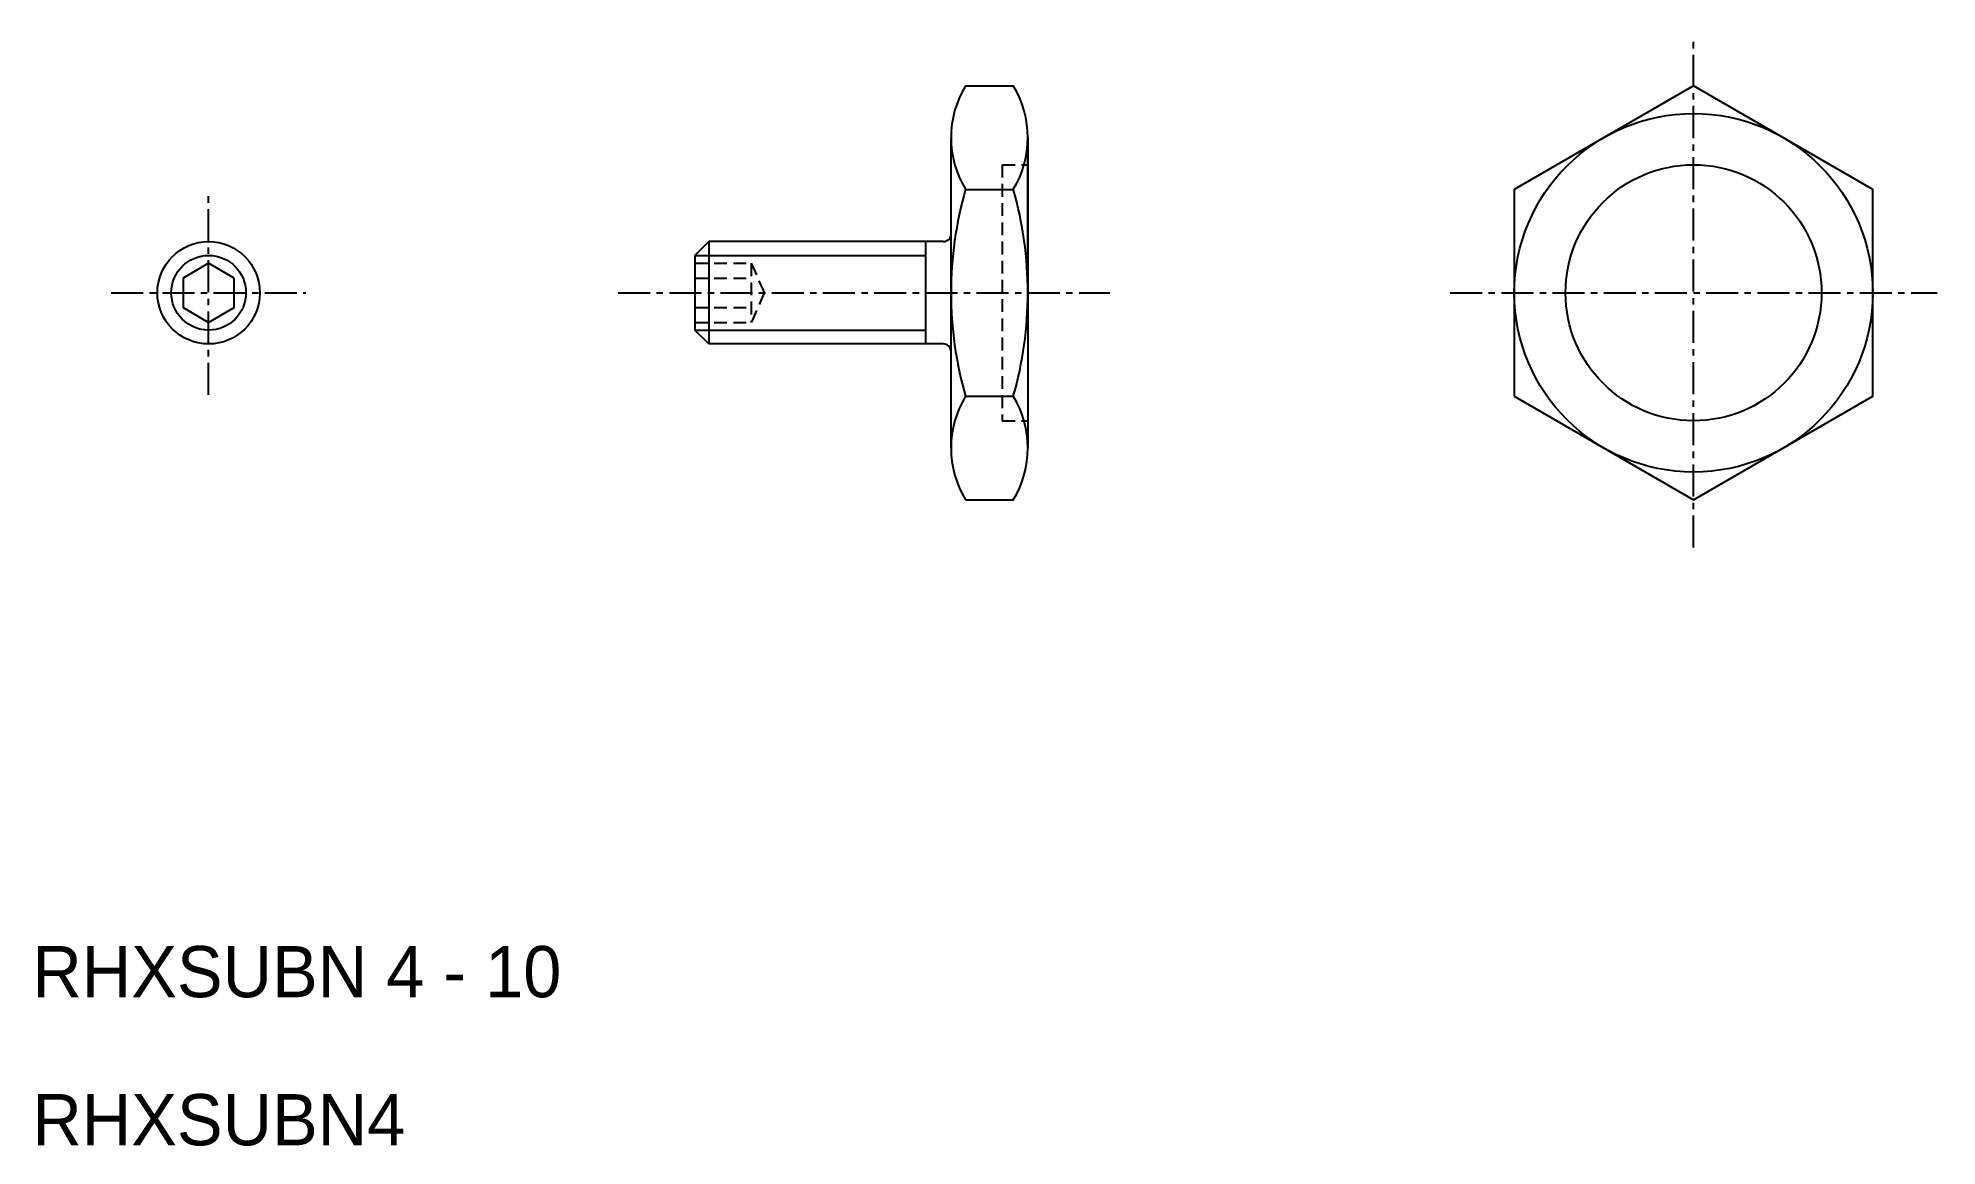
# Model space of a CAD drawing. Extents: x 15.4 to 89.6, y 77.8 to 121.1.
import ezdxf

# ---------------------------------------------------------------- set-up
doc = ezdxf.new("R2010")
doc.units = 0
doc.linetypes.add('CENTER', pattern=[2, 1.25, -0.25, 0.25, -0.25])
doc.linetypes.add('DASHED', pattern=[0.75, 0.5, -0.25])
doc.layers.get('0').update_dxf_attribs({"linetype": 'CONTINUOUS'})
doc.layers.add('CENTER', color=1, linetype='CENTER')

msp = doc.modelspace()

# ---------------------------------------------------------------- linework, layer by layer
at = {"color": 7, "linetype": 'CONTINUOUS'}
for p, q in [((51.634, 119.207), (53.501, 119.207)), ((51.067, 105.062), (51.067, 117.187)), ((54.067, 111.125), (54.067, 117.187)), ((54.067, 117.187), (54.067, 105.062)), ((51.634, 115.166), (53.501, 115.166)), ((41.609, 113.125), (41.067, 112.583)), ((50.767, 113.125), (41.609, 113.125)), ((41.609, 113.125), (41.609, 109.125)), ((50.067, 113.125), (50.067, 109.125)), ((41.067, 112.583), (41.067, 109.666)), ((54.067, 111.125), (54.067, 105.062)), ((41.609, 109.125), (41.067, 109.666)), ((50.767, 109.125), (41.609, 109.125)), ((51.634, 107.083), (53.501, 107.083)), ((51.634, 103.042), (53.501, 103.042))]:
    msp.add_line(p, q, dxfattribs=at)
at = {"color": 3, "linetype": 'DASHED'}
for p, q in [((53.067, 116.125), (54.067, 116.125)), ((53.067, 116.125), (53.067, 106.125)), ((41.067, 112.279), (43.267, 112.279)), ((43.267, 112.279), (43.267, 109.97)), ((43.267, 112.279), (43.767, 111.125)), ((41.067, 111.702), (43.267, 111.702)), ((41.067, 110.547), (43.267, 110.547)), ((43.767, 111.125), (43.267, 109.97)), ((41.067, 109.97), (43.267, 109.97)), ((53.067, 106.125), (54.067, 106.125))]:
    msp.add_line(p, q, dxfattribs=at)
at = {"color": 3, "linetype": 'CONTINUOUS'}
for p, q in [((41.067, 112.583), (50.067, 112.583)), ((41.067, 109.666), (50.067, 109.666))]:
    msp.add_line(p, q, dxfattribs=at)
at = {"color": 7, "linetype": 'CONTINUOUS'}
msp.add_lwpolyline([(73.067, 107.083), (80.067, 103.042), (87.067, 107.083), (87.067, 115.166), (80.067, 119.207), (73.067, 115.166)], close=True, dxfattribs=at)
at = {"linetype": 'CONTINUOUS'}
msp.add_lwpolyline([(23.073, 111.702), (22.073, 112.279), (21.073, 111.702), (21.073, 110.547), (22.073, 109.97), (23.073, 110.547)], close=True, dxfattribs=at)
at = {"color": 7, "linetype": 'CONTINUOUS'}
for centre, radius in [((80.067, 111.125), 7), ((80.067, 111.125), 5), ((22.073, 111.125), 2), ((22.073, 111.125), 1.458)]:
    msp.add_circle(centre, radius, dxfattribs=at)
for centre, radius, start, end in [((54.955, 117.187), 3.887, 148.68044, 211.31956), ((50.18, 117.187), 3.887, 328.68044, 31.31956), ((65.767, 111.125), 14.7, 164.04223, 195.95777), ((39.367, 111.125), 14.7, 344.04223, 15.95777), ((50.767, 113.425), 0.3, 270, 0), ((50.767, 108.825), 0.3, 0, 90), ((54.955, 105.062), 3.887, 148.68044, 211.31956), ((50.18, 105.062), 3.887, 328.68044, 31.31956)]:
    msp.add_arc(centre, radius, start, end, dxfattribs=at)
at = {"layer": 'CENTER', "color": 1, "linetype": 'CENTER'}
for p, q in [((80.067, 101.171), (80.067, 121.078)), ((22.073, 107.143), (22.073, 115.106)), ((18.27, 111.125), (25.876, 111.125)), ((38.067, 111.125), (57.276, 111.125)), ((70.56, 111.125), (89.575, 111.125))]:
    msp.add_line(p, q, dxfattribs=at)

# ---------------------------------------------------------------- texts
at = {"color": 7, "linetype": 'CONTINUOUS'}
for s, p in [('RHXSUBN 4 - 10', (15.19, 83.61)), ('RHXSUBN4', (15.19, 77.827))]:
    msp.add_text(s, height=2, dxfattribs=at).set_placement(p)

doc.saveas('drawing.dxf')
